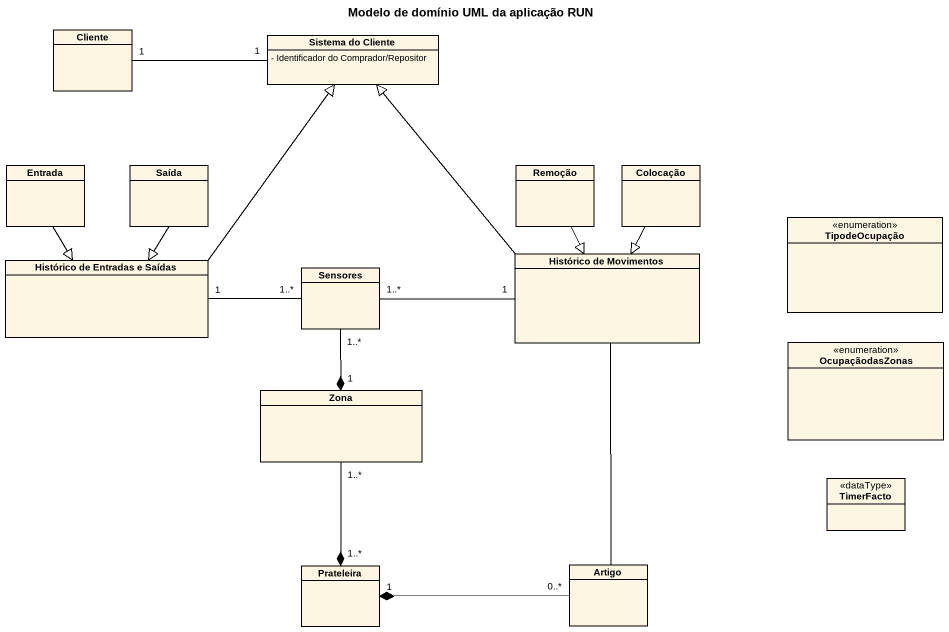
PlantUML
@startuml
title Modelo de domínio UML da aplicação RUN
hide circle
hide empty members
skinparam classAttributeIconSize 0
class Cliente
class "Sistema do Cliente" as Sistema_do_Cliente {
  - Identificador do Comprador/Repositor
}
class Entrada
class Saída
class Remoção
class Colocação
enum TipodeOcupação
class "Histórico de Entradas e Saídas" as Histórico_de_Entradas_e
class Sensores
class "Histórico de Movimentos" as Histórico_de_Movimentos
enum OcupaçãodasZonas
class Zona
class TimerFacto <<dataType>>
class Prateleira
class Artigo
Cliente "1" -right- "1" Sistema_do_Cliente
Entrada --|> Histórico_de_Entradas_e
Saída --|> Histórico_de_Entradas_e
Remoção --|> Histórico_de_Movimentos
Colocação --|> Histórico_de_Movimentos
Histórico_de_Entradas_e -up-|> Sistema_do_Cliente
Sensores "1..*" -left- "1" Histórico_de_Entradas_e
Sensores "1..*" -right- "1" Histórico_de_Movimentos
Sensores "1..*" --* "1" Zona
Histórico_de_Movimentos -up-|> Sistema_do_Cliente
Zona "1..*" --* "1..*" Prateleira
Artigo -up- Histórico_de_Movimentos
Artigo "0..*" -left-* "1" Prateleira
@enduml
